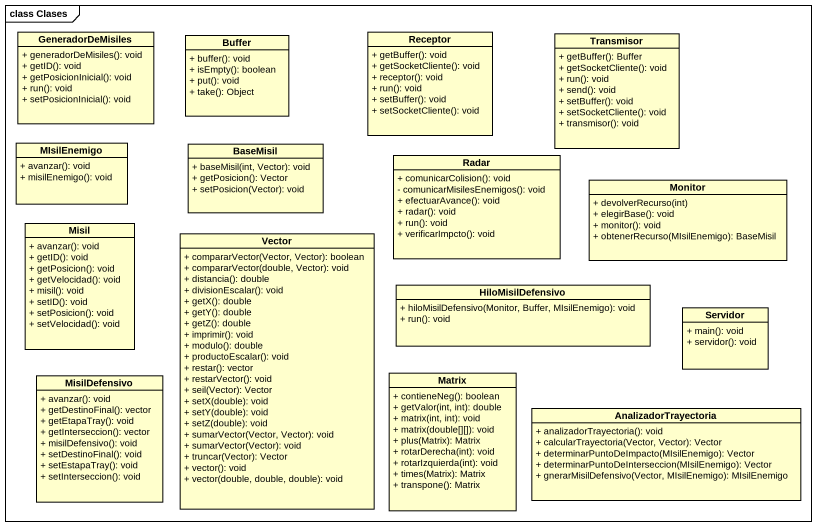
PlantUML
@startuml
mainframe class Clases
hide circle
hide empty members
skinparam classAttributeIconSize 0
class GeneradorDeMisiles {
  + generadorDeMisiles(): void
  + getID(): void
  + getPosicionInicial(): void
  + run(): void
  + setPosicionInicial(): void
}
class Buffer {
  + buffer(): void
  + isEmpty(): boolean
  + put(): void
  + take(): Object
}
class Receptor {
  + getBuffer(): void
  + getSocketCliente(): void
  + receptor(): void
  + run(): void
  + setBuffer(): void
  + setSocketCliente(): void
}
class Transmisor {
  + getBuffer(): Buffer
  + getSocketCliente(): void
  + run(): void
  + send(): void
  + setBuffer(): void
  + setSocketCliente(): void
  + transmisor(): void
}
class MIsilEnemigo {
  + avanzar(): void
  + misilEnemigo(): void
}
class BaseMisil {
  + baseMisil(int, Vector): void
  + getPosicion(): Vector
  + setPosicion(Vector): void
}
class Radar {
  + comunicarColision(): void
  - comunicarMisilesEnemigos(): void
  + efectuarAvance(): void
  + radar(): void
  + run(): void
  + verificarImpcto(): void
}
class Monitor {
  + devolverRecurso(int)
  + elegirBase(): void
  + monitor(): void
  + obtenerRecurso(MIsilEnemigo): BaseMisil
}
class Misil {
  + avanzar(): void
  + getID(): void
  + getPosicion(): void
  + getVelocidad(): void
  + misil(): void
  + setID(): void
  + setPosicion(): void
  + setVelocidad(): void
}
class Vector {
  + compararVector(Vector, Vector): boolean
  + compararVector(double, Vector): void
  + distancia(): double
  + divisionEscalar(): void
  + getX(): double
  + getY(): double
  + getZ(): double
  + imprimir(): void
  + modulo(): double
  + productoEscalar(): void
  + restar(): vector
  + restarVector(): void
  + seil(Vector): Vector
  + setX(double): void
  + setY(double): void
  + setZ(double): void
  + sumarVector(Vector, Vector): void
  + sumarVector(Vector): void
  + truncar(Vector): Vector
  + vector(): void
  + vector(double, double, double): void
}
class HiloMisilDefensivo {
  + hiloMisilDefensivo(Monitor, Buffer, MIsilEnemigo): void
  + run(): void
}
class Servidor {
  + main(): void
  + servidor(): void
}
class MisilDefensivo {
  + avanzar(): void
  + getDestinoFinal(): vector
  + getEtapaTray(): void
  + getInterseccion(): vector
  + misilDefensivo(): void
  + setDestinoFinal(): void
  + setEstapaTray(): void
  + setInterseccion(): void
}
class Matrix {
  + contieneNeg(): boolean
  + getValor(int, int): double
  + matrix(int, int): void
  + matrix(double[][]): void
  + plus(Matrix): Matrix
  + rotarDerecha(int): void
  + rotarIzquierda(int): void
  + times(Matrix): Matrix
  + transpone(): Matrix
}
class AnalizadorTrayectoria {
  + analizadorTrayectoria(): void
  + calcularTrayectoria(Vector, Vector): Vector
  + determinarPuntoDeImpacto(MIsilEnemigo): Vector
  + determinarPuntoDeInterseccion(MIsilEnemigo): Vector
  + gnerarMisilDefensivo(Vector, MIsilEnemigo): MIsilEnemigo
}
@enduml
